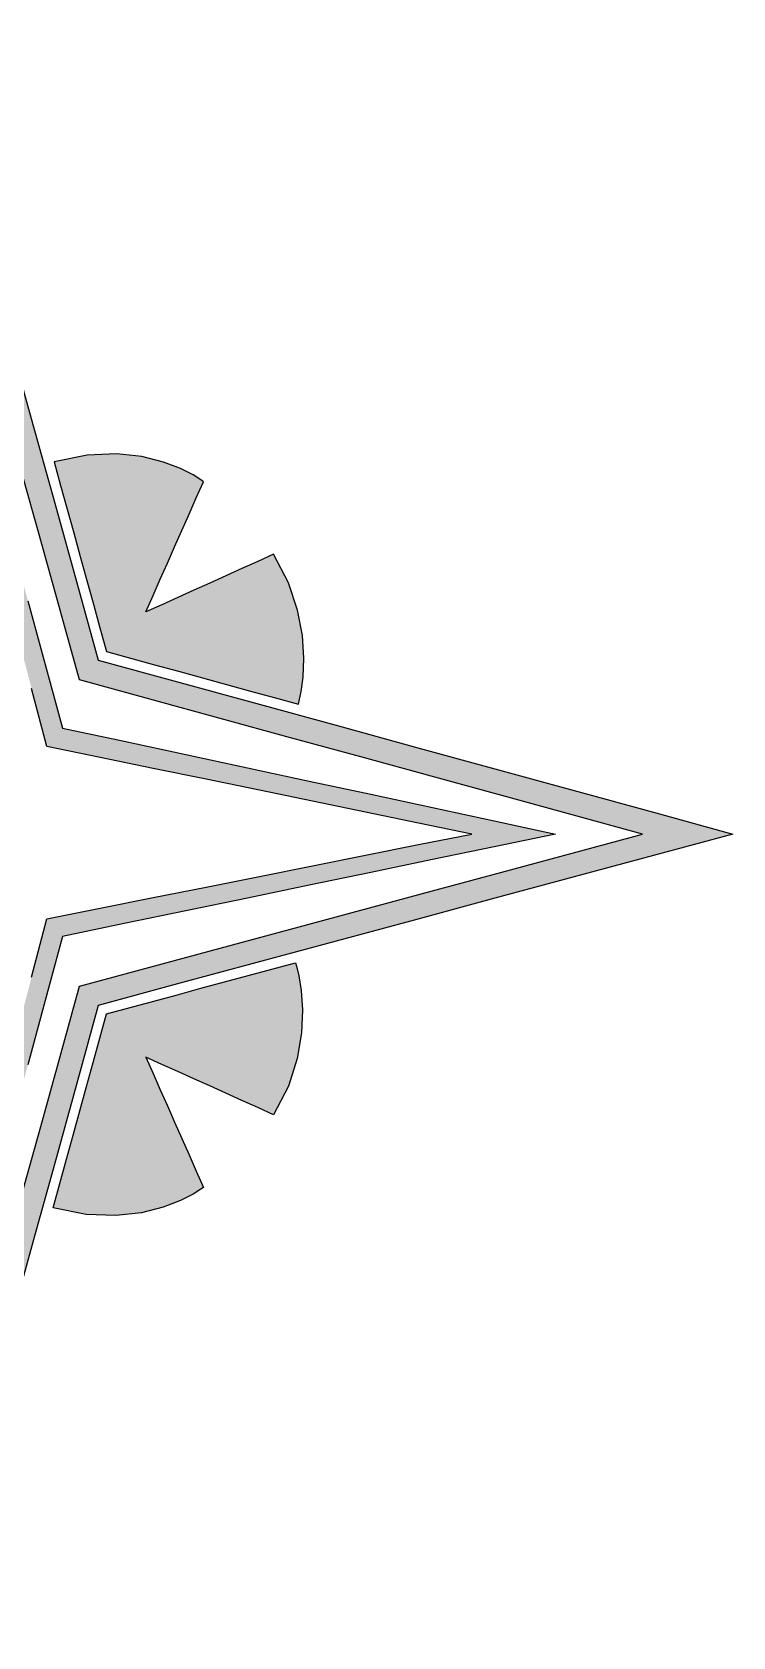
# Model space of a CAD drawing. Extents: x 15.3 to 32.9, y 5.2 to 22.7.
# Drawn here: x 25.27 to 32.91, y 5.25 to 22.72 of the extents above; entities that cross this region are included whole.
import ezdxf

# ---------------------------------------------------------------- set-up
doc = ezdxf.new("R2010")
doc.units = 0
doc.header["$MEASUREMENT"] = 0
doc.layers.add('_U_30EC_U_30A4_U_30E4_U_36', color=7, linetype='CONTINUOUS')

msp = doc.modelspace()

# ---------------------------------------------------------------- hatches: boundary and pattern name
at = {"layer": '_U_30EC_U_30A4_U_30E4_U_36'}
h = msp.add_hatch(color=29, dxfattribs=at)
h.dxf.hatch_style = 2
h.paths.add_polyline_path([(24.095, 6.224), (24.306, 6.988), (24.517, 7.752), (24.728, 8.515), (24.939, 9.279), (25.15, 10.042), (25.361, 10.806), (25.572, 11.569), (25.783, 12.333), (26.55, 12.54), (27.317, 12.747), (28.084, 12.955), (28.851, 13.162), (29.618, 13.369), (30.385, 13.577), (31.152, 13.784), (31.919, 13.991), (31.152, 14.201), (30.385, 14.411), (29.618, 14.62), (28.851, 14.83), (28.084, 15.04), (27.317, 15.249), (26.55, 15.459), (25.783, 15.669), (25.572, 16.429), (25.361, 17.188), (25.15, 17.948), (24.939, 18.708), (24.728, 19.468), (24.517, 20.227), (24.306, 20.987), (24.095, 21.747), (24.095, 21.869), (24.095, 21.991), (24.095, 22.113), (24.095, 22.235), (24.095, 22.357), (24.095, 22.478), (24.095, 22.6), (24.095, 22.722), (24.331, 21.868), (24.568, 21.013), (24.804, 20.158), (25.041, 19.304), (25.277, 18.449), (25.514, 17.595), (25.75, 16.74), (25.987, 15.885), (26.852, 15.649), (27.716, 15.412), (28.581, 15.175), (29.446, 14.938), (30.311, 14.701), (31.176, 14.465), (32.04, 14.228), (32.905, 13.991), (32.04, 13.758), (31.176, 13.524), (30.311, 13.291), (29.446, 13.058), (28.581, 12.824), (27.716, 12.591), (26.852, 12.358), (25.987, 12.124), (25.75, 11.265), (25.514, 10.406), (25.277, 9.546), (25.041, 8.687), (24.804, 7.827), (24.568, 6.968), (24.331, 6.109), (24.095, 5.249), (24.095, 5.371), (24.095, 5.493), (24.095, 5.615), (24.095, 5.737), (24.095, 5.859), (24.095, 5.981), (24.095, 6.103)])
h = msp.add_hatch(color=29, dxfattribs=at)
h.dxf.hatch_style = 2
h.paths.add_polyline_path([(24.095, 7.986), (24.261, 8.621), (24.428, 9.256), (24.595, 9.891), (24.762, 10.527), (24.928, 11.162), (25.095, 11.797), (25.262, 12.432), (25.429, 13.067), (26.008, 13.183), (26.586, 13.298), (27.165, 13.414), (27.744, 13.529), (28.322, 13.645), (28.901, 13.76), (29.48, 13.876), (30.059, 13.991), (29.48, 14.11), (28.901, 14.229), (28.322, 14.349), (27.744, 14.468), (27.165, 14.587), (26.586, 14.706), (26.008, 14.825), (25.429, 14.945), (25.262, 15.575), (25.095, 16.205), (24.928, 16.835), (24.762, 17.465), (24.595, 18.095), (24.428, 18.726), (24.261, 19.356), (24.095, 19.986), (24.095, 20.073), (24.095, 20.16), (24.095, 20.246), (24.095, 20.333), (24.095, 20.42), (24.095, 20.507), (24.095, 20.594), (24.095, 20.681), (24.283, 19.989), (24.47, 19.297), (24.658, 18.605), (24.846, 17.913), (25.034, 17.221), (25.222, 16.529), (25.41, 15.837), (25.598, 15.145), (26.27, 15.001), (26.942, 14.857), (27.614, 14.712), (28.286, 14.568), (28.958, 14.424), (29.63, 14.28), (30.302, 14.135), (30.973, 13.991), (30.302, 13.852), (29.63, 13.712), (28.958, 13.573), (28.286, 13.433), (27.614, 13.294), (26.942, 13.154), (26.27, 13.015), (25.598, 12.875), (25.41, 12.177), (25.222, 11.479), (25.034, 10.781), (24.846, 10.083), (24.658, 9.385), (24.47, 8.687), (24.283, 7.989), (24.095, 7.291), (24.095, 7.378), (24.095, 7.465), (24.095, 7.551), (24.095, 7.638), (24.095, 7.725), (24.095, 7.812), (24.095, 7.899)])
h = msp.add_hatch(color=29, dxfattribs=at)
h.dxf.hatch_style = 2
h.paths.add_polyline_path([(28.169, 15.405), (28.178, 15.441), (28.2, 15.542), (28.221, 15.7), (28.229, 15.906), (28.214, 16.151), (28.161, 16.427), (28.061, 16.726), (27.9, 17.037), (27.726, 16.959), (27.552, 16.881), (27.378, 16.802), (27.204, 16.724), (27.03, 16.645), (26.856, 16.567), (26.682, 16.488), (26.507, 16.41), (26.586, 16.587), (26.664, 16.764), (26.743, 16.941), (26.821, 17.119), (26.9, 17.296), (26.978, 17.473), (27.056, 17.65), (27.135, 17.827), (27.106, 17.848), (27.022, 17.901), (26.885, 17.97), (26.699, 18.041), (26.465, 18.1), (26.186, 18.129), (25.866, 18.116), (25.507, 18.044), (25.578, 17.786), (25.65, 17.528), (25.721, 17.269), (25.793, 17.011), (25.864, 16.752), (25.936, 16.494), (26.007, 16.236), (26.079, 15.977), (26.34, 15.906), (26.601, 15.834), (26.862, 15.763), (27.124, 15.691), (27.385, 15.62), (27.646, 15.548), (27.907, 15.477)])
h = msp.add_hatch(color=29, dxfattribs=at)
h.dxf.hatch_style = 2
h.paths.add_polyline_path([(28.138, 12.588), (28.149, 12.552), (28.174, 12.448), (28.2, 12.287), (28.214, 12.077), (28.204, 11.827), (28.157, 11.547), (28.06, 11.247), (27.9, 10.934), (27.726, 11.012), (27.552, 11.091), (27.378, 11.169), (27.204, 11.248), (27.03, 11.326), (26.856, 11.404), (26.682, 11.483), (26.507, 11.561), (26.586, 11.384), (26.664, 11.207), (26.743, 11.03), (26.821, 10.853), (26.9, 10.676), (26.978, 10.498), (27.056, 10.321), (27.135, 10.144), (27.106, 10.123), (27.021, 10.07), (26.883, 10), (26.694, 9.927), (26.459, 9.868), (26.179, 9.838), (25.858, 9.85), (25.498, 9.922), (25.57, 10.186), (25.643, 10.45), (25.716, 10.713), (25.788, 10.977), (25.861, 11.241), (25.933, 11.505), (26.006, 11.769), (26.079, 12.033), (26.336, 12.102), (26.594, 12.172), (26.851, 12.241), (27.108, 12.311), (27.366, 12.38), (27.623, 12.449), (27.881, 12.519)])

# ---------------------------------------------------------------- linework, layer by layer
for points in [[(25.041, 19.304), (25.277, 18.449), (25.514, 17.595), (25.75, 16.74), (25.987, 15.885), (26.852, 15.649), (27.716, 15.412), (28.581, 15.175), (29.446, 14.938), (30.311, 14.701), (31.176, 14.465), (32.04, 14.228), (32.905, 13.991), (32.04, 13.758), (31.176, 13.524), (30.311, 13.291), (29.446, 13.058), (28.581, 12.824), (27.716, 12.591), (26.852, 12.358), (25.987, 12.124), (25.75, 11.265), (25.514, 10.406), (25.277, 9.546), (25.041, 8.687)], [(28.169, 15.405), (28.178, 15.441), (28.2, 15.542), (28.221, 15.7), (28.229, 15.906), (28.214, 16.151), (28.161, 16.427), (28.061, 16.726), (27.9, 17.037), (27.726, 16.959), (27.552, 16.881), (27.378, 16.802), (27.204, 16.724), (27.03, 16.645), (26.856, 16.567), (26.682, 16.488), (26.507, 16.41), (26.586, 16.587), (26.664, 16.764), (26.743, 16.941), (26.821, 17.119), (26.9, 17.296), (26.978, 17.473), (27.056, 17.65), (27.135, 17.827), (27.106, 17.848), (27.022, 17.901), (26.885, 17.97), (26.699, 18.041), (26.465, 18.1), (26.186, 18.129), (25.866, 18.116), (25.507, 18.044), (25.578, 17.786), (25.65, 17.528), (25.721, 17.269), (25.793, 17.011), (25.864, 16.752), (25.936, 16.494), (26.007, 16.236), (26.079, 15.977), (26.34, 15.906), (26.601, 15.834), (26.862, 15.763), (27.124, 15.691), (27.385, 15.62), (27.646, 15.548), (27.907, 15.477), (28.169, 15.405), (28.169, 15.405)], [(25.15, 10.042), (25.361, 10.806), (25.572, 11.569), (25.783, 12.333), (26.55, 12.54), (27.317, 12.747), (28.084, 12.955), (28.851, 13.162), (29.618, 13.369), (30.385, 13.577), (31.152, 13.784), (31.919, 13.991), (31.152, 14.201), (30.385, 14.411), (29.618, 14.62), (28.851, 14.83), (28.084, 15.04), (27.317, 15.249), (26.55, 15.459), (25.783, 15.669), (25.572, 16.429), (25.361, 17.188), (25.15, 17.948)], [(25.222, 16.529), (25.41, 15.837), (25.598, 15.145), (26.27, 15.001), (26.942, 14.857), (27.614, 14.712), (28.286, 14.568), (28.958, 14.424), (29.63, 14.28), (30.302, 14.135), (30.973, 13.991), (30.302, 13.852), (29.63, 13.712), (28.958, 13.573), (28.286, 13.433), (27.614, 13.294), (26.942, 13.154), (26.27, 13.015), (25.598, 12.875), (25.41, 12.177), (25.222, 11.479)], [(25.262, 12.432), (25.429, 13.067), (26.008, 13.183), (26.586, 13.298), (27.165, 13.414), (27.744, 13.529), (28.322, 13.645), (28.901, 13.76), (29.48, 13.876), (30.059, 13.991), (29.48, 14.11), (28.901, 14.229), (28.322, 14.349), (27.744, 14.468), (27.165, 14.587), (26.586, 14.706), (26.008, 14.825), (25.429, 14.945), (25.262, 15.575)], [(28.138, 12.588), (28.149, 12.552), (28.174, 12.448), (28.2, 12.287), (28.214, 12.077), (28.204, 11.827), (28.157, 11.547), (28.06, 11.247), (27.9, 10.934), (27.726, 11.012), (27.552, 11.091), (27.378, 11.169), (27.204, 11.248), (27.03, 11.326), (26.856, 11.404), (26.682, 11.483), (26.507, 11.561), (26.586, 11.384), (26.664, 11.207), (26.743, 11.03), (26.821, 10.853), (26.9, 10.676), (26.978, 10.498), (27.056, 10.321), (27.135, 10.144), (27.106, 10.123), (27.021, 10.07), (26.883, 10), (26.694, 9.927), (26.459, 9.868), (26.179, 9.838), (25.858, 9.85), (25.498, 9.922), (25.57, 10.186), (25.643, 10.45), (25.716, 10.713), (25.788, 10.977), (25.861, 11.241), (25.933, 11.505), (26.006, 11.769), (26.079, 12.033), (26.336, 12.102), (26.594, 12.172), (26.851, 12.241), (27.108, 12.311), (27.366, 12.38), (27.623, 12.449), (27.881, 12.519), (28.138, 12.588), (28.138, 12.588)]]:
    msp.add_lwpolyline(points, dxfattribs=at)

doc.saveas('drawing.dxf')
